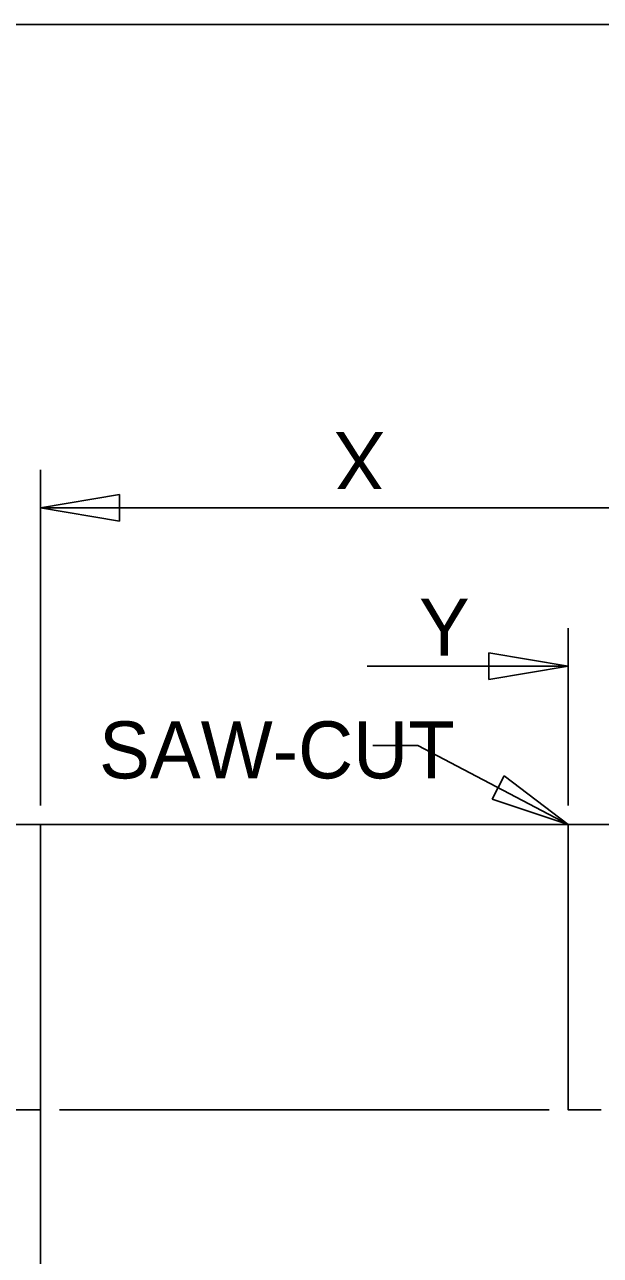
# Model space of a CAD drawing. Extents: x 1.5 to 16.1, y 0.6 to 10.2.
# Drawn here: x 12.486 to 13.395, y 2.793 to 4.736 of the extents above; entities that cross this region are included whole.
import ezdxf

# ---------------------------------------------------------------- set-up
doc = ezdxf.new("R2010")
doc.units = 0
for name, color, linetype in [('SD_P_Dimension Lines', 7, 'Continuous'), ('SD_P_Dimension Text', 7, 'Continuous'), ('SD_P_Prop Object Lines', 7, 'Continuous'), ('SD_P_Shading', 7, 'Continuous'), ('SD_X_Exist Object Lines', 7, 'Continuous')]:
    doc.layers.add(name, color=color, linetype=linetype)

msp = doc.modelspace()

# ---------------------------------------------------------------- linework, layer by layer
at = {"layer": 'SD_P_Dimension Lines'}
for p, q in [((12.511, 3.503), (12.511, 4.033)), ((12.636, 3.994), (12.511, 3.973)), ((12.636, 3.952), (12.636, 3.994)), ((13.524, 3.973), (12.511, 3.973)), ((12.511, 3.973), (12.636, 3.952)), ((13.344, 3.503), (13.344, 3.783)), ((13.344, 3.723), (13.219, 3.744)), ((13.219, 3.744), (13.219, 3.702)), ((13.344, 3.723), (13.027, 3.723)), ((13.219, 3.702), (13.344, 3.723)), ((13.036, 3.598), (13.107, 3.598)), ((13.107, 3.598), (13.344, 3.473)), ((13.243, 3.55), (13.224, 3.513)), ((13.344, 3.473), (13.243, 3.55)), ((13.224, 3.513), (13.344, 3.473)), ((12.541, 3.023), (13.314, 3.023))]:
    msp.add_line(p, q, dxfattribs=at)
at = {"layer": 'SD_P_Prop Object Lines'}
for p, q in [((12.511, 3.473), (12.461, 3.473)), ((15.539, 3.473), (12.511, 3.473)), ((12.511, 3.473), (12.511, 2.273)), ((13.344, 3.023), (13.344, 3.473)), ((12.511, 3.023), (12.461, 3.023))]:
    msp.add_line(p, q, dxfattribs=at)
for points in [[(13.344, 3.023), (13.379, 3.023), (13.38, 3.023), (13.381, 3.023), (13.383, 3.023), (13.384, 3.023), (13.386, 3.023), (13.387, 3.023), (13.388, 3.023), (13.389, 3.023), (13.391, 3.023)], [(13.391, 3.023), (13.393, 3.023), (13.394, 3.023), (13.396, 3.023)]]:
    msp.add_lwpolyline(points, dxfattribs=at)
at = {"layer": 'SD_P_Shading'}
msp.add_lwpolyline([(12.461, 3.473), (12.511, 3.473), (12.511, 3.023), (12.461, 3.023)], close=True, dxfattribs=at)
for points in [[(13.344, 3.473), (13.524, 3.473)], [(13.396, 3.023), (13.394, 3.023), (13.393, 3.023), (13.391, 3.023), (13.389, 3.023), (13.388, 3.023), (13.387, 3.023), (13.386, 3.023), (13.384, 3.023), (13.383, 3.023), (13.381, 3.023), (13.38, 3.023), (13.379, 3.023), (13.344, 3.023), (13.344, 3.203), (13.344, 3.473)]]:
    msp.add_lwpolyline(points, dxfattribs=at)
at = {"layer": 'SD_X_Exist Object Lines'}
msp.add_line((1.984, 4.736), (15.143, 4.736), dxfattribs=at)

# ---------------------------------------------------------------- texts
at = {"layer": 'SD_P_Dimension Text'}
msp.add_text('X', height=0.09, rotation=180, dxfattribs=at).set_placement((13.055, 4.093))
for s, p in [('Y', (13.1085, 3.74)), ('SAW-CUT', (12.6035, 3.546))]:
    msp.add_text(s, height=0.09, dxfattribs=at).set_placement(p)

doc.saveas('drawing.dxf')
